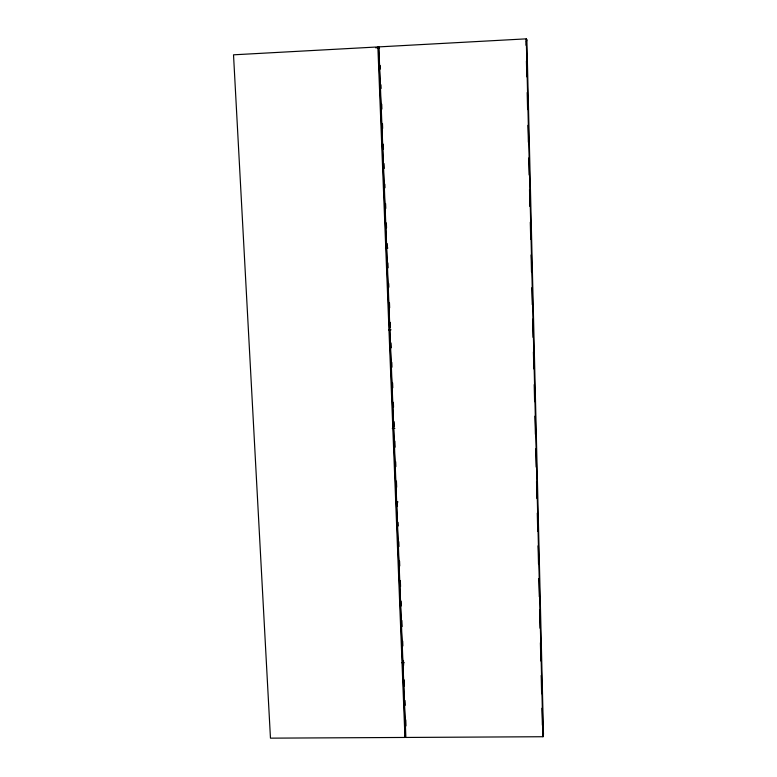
<?xml version="1.0" encoding="UTF-8"?>
<svg xmlns="http://www.w3.org/2000/svg" width="777" height="777" viewBox="0 0 777 777"><rect width="100%" height="100%" fill="white"/><g stroke="black" fill="none" stroke-linecap="round" stroke-linejoin="round"><path stroke-width="1.17" d="M404.953 737.451L405.429 734.43L378.564 48.485L377.875 46.941L233.518 54.817L270.464 738.15L404.953 737.451L377.875 46.941M526.272 38.85L543.006 736.732L405.876 737.451L378.855 46.892L526.272 38.85L526.048 45.309M526.359 41.919L526.864 39.559L543.482 734.246L542.793 729.409M375.65 47.795L379.302 47.64M385.45 248.106L387.888 248.018M388.607 329.904L391.045 329.817M394.697 428.37L392.278 428.438L394.687 428.399M395.6 502.02L398.018 501.961M401.796 662.742L404.225 662.723M378.855 46.892L379.535 48.436M542.725 734.702L543.006 736.732M380.206 65.404L380.341 69.036M380.963 84.79L381.099 88.432M381.721 104.186L381.905 109.033M382.478 123.582L382.663 128.428M383.275 144.182L383.469 149.029M384.032 163.568L384.226 168.424M384.838 184.178L384.984 187.811M385.596 203.564L385.79 208.421M386.354 222.96L386.548 227.807M387.16 243.56L387.354 248.417M387.917 262.956L388.111 267.803M388.723 283.556L388.869 287.199M389.481 302.952L389.665 307.799M390.239 322.348L390.423 327.195M391.045 342.948L391.229 347.795M391.802 362.344L391.987 367.191M392.608 382.944L392.793 387.791M393.366 402.331L393.55 407.187M394.124 421.726L394.308 426.573M394.881 441.122L395.114 447.183M395.678 461.723L395.872 466.569M396.435 481.118L396.678 487.179M397.241 501.719L397.435 506.565M398.047 522.319L398.193 525.961M398.805 541.715L398.999 546.561M399.563 561.111L399.757 565.957M400.32 580.497L400.563 586.557M401.126 601.107L401.311 605.953M401.884 620.493L402.117 626.553M402.69 641.093L402.875 645.949M403.448 660.489L403.632 665.335M404.205 679.885L404.438 685.945M405.011 700.485L405.196 705.331M405.769 719.881L406.002 725.941M526.427 61.062L526.806 76.826M527.185 92.58L527.593 109.547M527.971 125.301L528.379 142.269M528.758 158.022L529.166 174.99M529.516 189.53L529.914 206.497M530.293 222.251L530.701 239.219M531.079 254.973L531.487 271.94M531.866 287.694L532.274 304.662M532.624 319.211L533.061 337.383M533.411 351.932L533.818 368.89M534.197 384.654L534.605 401.622M534.955 416.161L535.392 434.343M535.741 448.883L536.179 467.064M536.528 481.604L536.936 498.572M537.286 513.111L537.723 531.293M538.072 545.833L538.51 564.015M538.859 578.554L539.296 596.736M539.617 610.071L540.054 628.243M540.403 642.793L540.831 660.965M541.181 675.514L541.618 693.686M541.967 708.236L542.375 725.203"/></g></svg>
